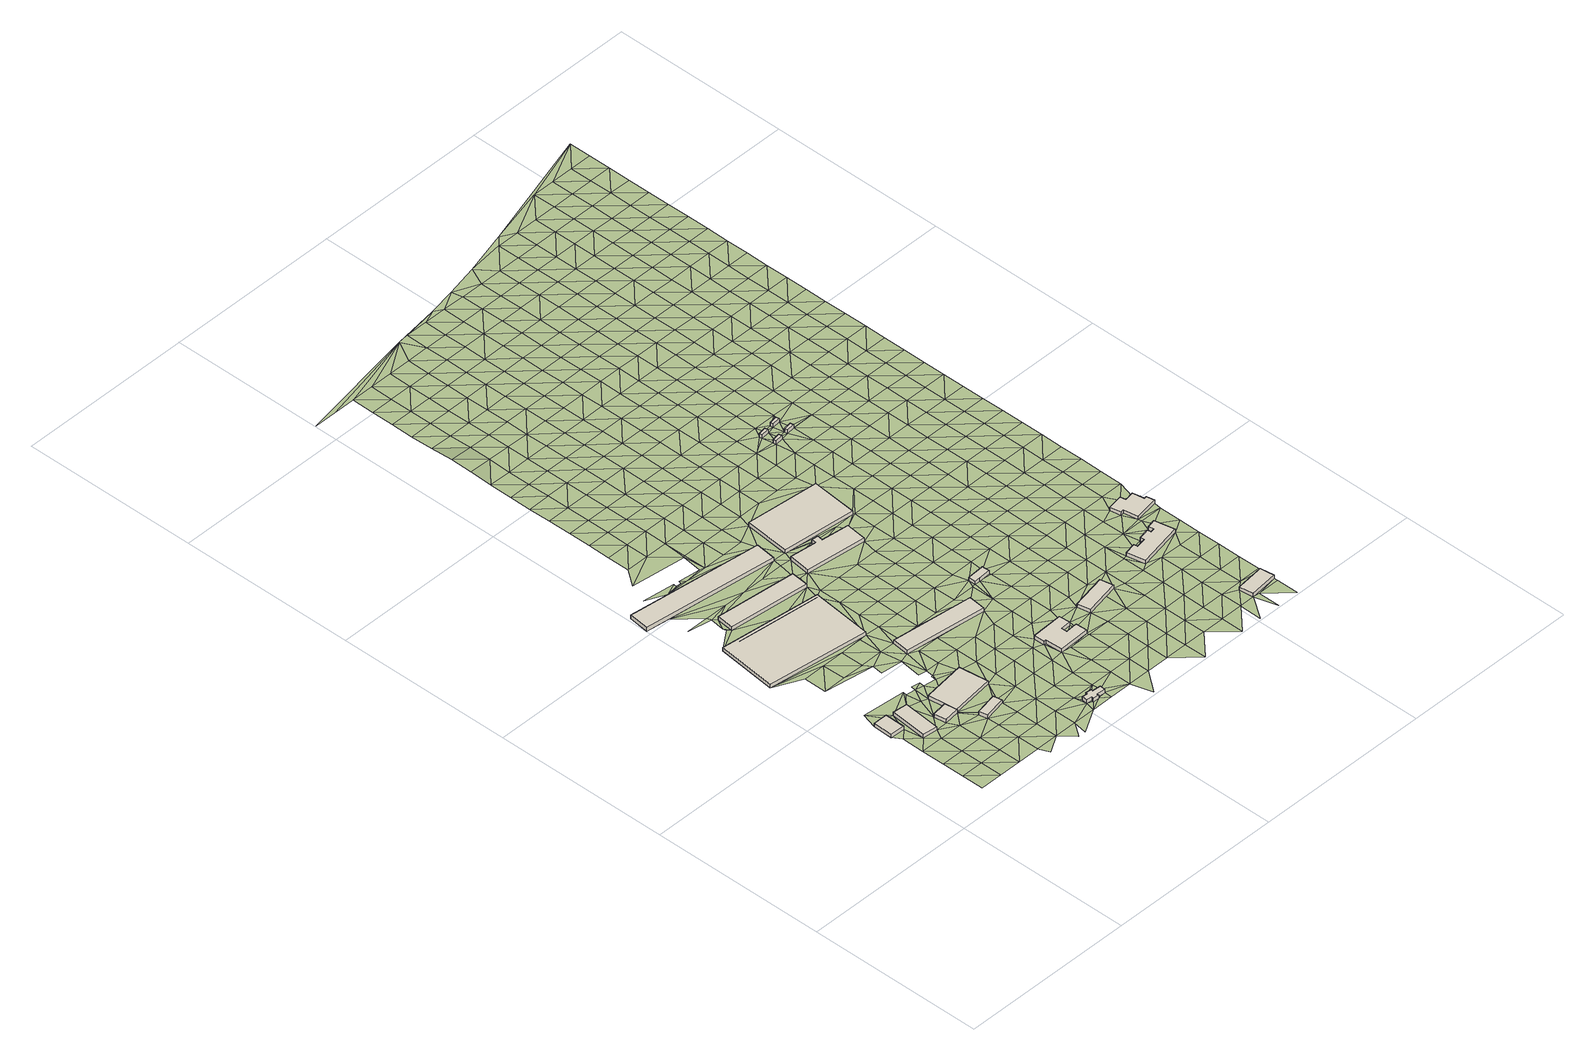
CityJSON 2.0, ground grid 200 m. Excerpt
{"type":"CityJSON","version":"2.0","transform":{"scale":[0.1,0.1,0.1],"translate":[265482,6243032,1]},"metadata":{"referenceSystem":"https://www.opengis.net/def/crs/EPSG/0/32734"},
"CityObjects":{
"building1":{"type":"Building","attributes":{"building":"industrial","building:levels":"1","footprint":{"type":"Polygon"},"plus_code":"C3XQXRXC+XPV","ground_height":3.74,"building_height":4.1,"roof_height":7.84},"geometry":[{"type":"Solid","lod":"1","boundaries":[[[[0,1,2,3]],[[1,4,5,2]],[[4,6,7,5]],[[6,0,3,7]],[[3,2,5,7]],[[6,4,1,0]]]]}]},
"building2":{"type":"Building","attributes":{"building":"industrial","building:levels":"1","footprint":{"type":"Polygon"},"plus_code":"C4XVXQX7+X7W","ground_height":3.88,"building_height":4.1,"roof_height":7.98},"geometry":[{"type":"Solid","lod":"1","boundaries":[[[[8,9,10,11]],[[9,12,13,10]],[[12,14,15,13]],[[14,8,11,15]],[[11,10,13,15]],[[14,12,9,8]]]]}]},
"building3":{"type":"Building","attributes":{"building":"industrial","building:levels":"1","footprint":{"type":"Polygon"},"plus_code":"C6X7X7XX+X3X","ground_height":3.8,"building_height":4.1,"roof_height":7.9},"geometry":[{"type":"Solid","lod":"1","boundaries":[[[[16,17,18,19]],[[17,20,21,18]],[[20,22,23,21]],[[22,24,25,23]],[[24,16,19,25]],[[19,18,21,23,25]],[[24,22,20,17,16]]]]}]},
"building4":{"type":"Building","attributes":{"building":"industrial","building:levels":"1","footprint":{"type":"Polygon"},"plus_code":"C8X2X2XF+X9X","ground_height":3.83,"building_height":4.1,"roof_height":7.93},"geometry":[{"type":"Solid","lod":"1","boundaries":[[[[26,27,28,29]],[[27,30,31,28]],[[30,32,33,31]],[[32,26,29,33]],[[29,28,31,33]],[[32,30,27,26]]]]}]},
"building5":{"type":"Building","attributes":{"building":"industrial","building:levels":"1","footprint":{"type":"Polygon"},"plus_code":"C5X5XRXG+XCR","ground_height":3.01,"building_height":4.1,"roof_height":7.11},"geometry":[{"type":"Solid","lod":"1","boundaries":[[[[34,35,36,37]],[[35,38,39,36]],[[38,40,41,39]],[[40,34,37,41]],[[37,36,39,41]],[[40,38,35,34]]]]}]},
"building6":{"type":"Building","attributes":{"building":"industrial","building:levels":"1","footprint":{"type":"Polygon"},"plus_code":"C7XRXQXX+X9W","ground_height":3.83,"building_height":4.1,"roof_height":7.93},"geometry":[{"type":"Solid","lod":"1","boundaries":[[[[17,16,19,18]],[[16,42,43,19]],[[42,44,45,43]],[[44,46,47,45]],[[46,17,18,47]],[[18,19,43,45,47]],[[46,44,42,16,17]]]]}]},
"building7":{"type":"Building","attributes":{"building":"industrial","building:levels":"1","footprint":{"type":"Polygon"},"plus_code":"C5X2X7X7+XQV","ground_height":2.82,"building_height":4.1,"roof_height":6.92},"geometry":[{"type":"Solid","lod":"1","boundaries":[[[[48,49,50,51]],[[49,52,53,50]],[[52,54,55,53]],[[54,48,51,55]],[[51,50,53,55]],[[54,52,49,48]]]]}]},
"building8":{"type":"Building","attributes":{"building":"industrial","building:levels":"1","footprint":{"type":"Polygon"},"plus_code":"C6X5XWX8+X6R","ground_height":3.04,"building_height":4.1,"roof_height":7.14},"geometry":[{"type":"Solid","lod":"1","boundaries":[[[[56,57,58,59]],[[57,60,61,58]],[[60,62,63,61]],[[62,56,59,63]],[[59,58,61,63]],[[62,60,57,56]]]]}]},
"building9":{"type":"Building","attributes":{"building":"train_station","building:levels":"1","footprint":{"type":"Polygon"},"plus_code":"CFXWX7XV+X5W","ground_height":4.15,"building_height":4.1,"roof_height":8.25},"geometry":[{"type":"Solid","lod":"1","boundaries":[[[[64,65,66,67]],[[65,68,69,66]],[[68,70,71,69]],[[70,72,73,71]],[[72,74,75,73]],[[74,76,77,75]],[[76,78,79,77]],[[78,80,81,79]],[[80,82,83,81]],[[82,84,85,83]],[[84,86,87,85]],[[86,64,67,87]],[[67,66,69,71,73,75,77,79,81,83,85,87]],[[86,84,82,80,78,76,74,72,70,68,65,64]]]]}]},
"building10":{"type":"Building","attributes":{"building":"industrial","building:levels":"1","footprint":{"type":"Polygon"},"plus_code":"CCXGXXX6+XHV","ground_height":3.84,"building_height":4.1,"roof_height":7.94},"geometry":[{"type":"Solid","lod":"1","boundaries":[[[[88,89,90,91]],[[89,92,93,90]],[[92,94,95,93]],[[94,88,91,95]],[[91,90,93,95]],[[94,92,89,88]]]]}]},
"building11":{"type":"Building","attributes":{"building":"industrial","building:levels":"1","footprint":{"type":"Polygon"},"plus_code":"CHXMXHXW+XMV","ground_height":3.98,"building_height":4.1,"roof_height":8.08},"geometry":[{"type":"Solid","lod":"1","boundaries":[[[[96,97,98,99]],[[97,100,101,98]],[[100,102,103,101]],[[102,104,105,103]],[[104,106,107,105]],[[106,108,109,107]],[[108,110,111,109]],[[110,112,113,111]],[[112,114,115,113]],[[114,96,99,115]],[[99,98,101,103,105,107,109,111,113,115]],[[114,112,110,108,106,104,102,100,97,96]]]]}]},
"building12":{"type":"Building","attributes":{"building":"industrial","building:levels":"1","footprint":{"type":"Polygon"},"plus_code":"CCXXX3XM+XWW","ground_height":3.67,"building_height":4.1,"roof_height":7.77},"geometry":[{"type":"Solid","lod":"1","boundaries":[[[[116,117,118,119]],[[117,120,121,118]],[[120,122,123,121]],[[122,124,125,123]],[[124,126,127,125]],[[126,128,129,127]],[[128,130,131,129]],[[130,116,119,131]],[[119,118,121,123,125,127,129,131]],[[130,128,126,124,122,120,117,116]]]]}]},
"building13":{"type":"Building","attributes":{"building":"industrial","building:levels":"1","footprint":{"type":"Polygon"},"plus_code":"CFXMXJXW+X6V","ground_height":3.61,"building_height":4.1,"roof_height":7.71},"geometry":[{"type":"Solid","lod":"1","boundaries":[[[[132,133,134,135]],[[133,136,137,134]],[[136,138,139,137]],[[138,132,135,139]],[[135,134,137,139]],[[138,136,133,132]]]]}]},
"building14":{"type":"Building","attributes":{"building":"industrial","building:levels":"1","footprint":{"type":"Polygon"},"plus_code":"CJXCX4XJ+X2X","ground_height":3.54,"building_height":4.1,"roof_height":7.64},"geometry":[{"type":"Solid","lod":"1","boundaries":[[[[140,141,142,143]],[[141,144,145,142]],[[144,146,147,145]],[[146,148,149,147]],[[148,140,143,149]],[[143,142,145,147,149]],[[148,146,144,141,140]]]]}]},
"building15":{"type":"Building","attributes":{"building":"industrial","building:levels":"1","footprint":{"type":"Polygon"},"plus_code":"CQX2XXXW+XCV","ground_height":3.59,"building_height":4.1,"roof_height":7.69},"geometry":[{"type":"Solid","lod":"1","boundaries":[[[[150,151,152,153]],[[151,154,155,152]],[[154,156,157,155]],[[156,150,153,157]],[[153,152,155,157]],[[156,154,151,150]]]]}]},
"building16":{"type":"Building","attributes":{"building":"transportation","building:levels":"1","footprint":{"type":"Polygon"},"plus_code":"CMX2X9XQ+XCV","ground_height":3.29,"building_height":4.1,"roof_height":7.39},"geometry":[{"type":"Solid","lod":"1","boundaries":[[[[158,159,160,161]],[[159,162,163,160]],[[162,164,165,163]],[[164,158,161,165]],[[161,160,163,165]],[[164,162,159,158]]]]}]},
"building17":{"type":"Building","attributes":{"building":"transportation","building:levels":"1","footprint":{"type":"Polygon"},"plus_code":"CJXVXQXP+X4W","ground_height":3.2,"building_height":4.1,"roof_height":7.3},"geometry":[{"type":"Solid","lod":"1","boundaries":[[[[166,167,168,169]],[[167,170,171,168]],[[170,172,173,171]],[[172,166,169,173]],[[169,168,171,173]],[[172,170,167,166]]]]}]},
"building18":{"type":"Building","attributes":{"building":"industrial","building:levels":"1","footprint":{"type":"Polygon"},"plus_code":"C4XVX5X9+XCW","ground_height":3.87,"building_height":4.1,"roof_height":7.97},"geometry":[{"type":"Solid","lod":"1","boundaries":[[[[174,175,176,177]],[[175,178,179,176]],[[178,180,181,179]],[[180,174,177,181]],[[177,176,179,181]],[[180,178,175,174]]]]}]},
"building19":{"type":"Building","attributes":{"building":"transportation","building:levels":"1","footprint":{"type":"Polygon"},"plus_code":"CMXXX3XF+XRX","ground_height":3.11,"building_height":4.1,"roof_height":7.21},"geometry":[{"type":"Solid","lod":"1","boundaries":[[[[182,183,184,185]],[[183,186,187,184]],[[186,188,189,187]],[[188,182,185,189]],[[185,184,187,189]],[[188,186,183,182]]]]}]},
"building20":{"type":"Building","attributes":{"building":"transportation","building:levels":"1","footprint":{"type":"Polygon"},"plus_code":"CMXRX9XM+XQV","ground_height":2.95,"building_height":4.1,"roof_height":7.05},"geometry":[{"type":"Solid","lod":"1","boundaries":[[[[190,191,192,193]],[[191,194,195,192]],[[194,196,197,195]],[[196,190,193,197]],[[193,192,195,197]],[[196,194,191,190]]]]}]},
"building21":{"type":"Building","attributes":{"building":"industrial","building:levels":"1","footprint":{"type":"Polygon"},"plus_code":"C3XHXJXX+XQW","ground_height":3.33,"building_height":4.1,"roof_height":7.43},"geometry":[{"type":"Solid","lod":"1","boundaries":[[[[198,199,200,201]],[[199,202,203,200]],[[202,204,205,203]],[[204,206,207,205]],[[206,208,209,207]],[[208,210,211,209]],[[210,212,213,211]],[[212,214,215,213]],[[214,216,217,215]],[[216,218,219,217]],[[218,220,221,219]],[[220,198,201,221]],[[201,200,203,205,207,209,211,213,215,217,219,221]],[[220,218,216,214,212,210,208,206,204,202,199,198]]]]}]},
"building22":{"type":"Building","attributes":{"building":"industrial","building:levels":"1","footprint":{"type":"Polygon"},"plus_code":"C4XWXRXM+XPW","ground_height":2.98,"building_height":4.1,"roof_height":7.08},"geometry":[{"type":"Solid","lod":"1","boundaries":[[[[222,223,224,225]],[[223,226,227,224]],[[226,228,229,227]],[[228,230,231,229]],[[230,232,233,231]],[[232,234,235,233]],[[234,236,237,235]],[[236,238,239,237]],[[238,240,241,239]],[[240,222,225,241]],[[225,224,227,229,231,233,235,237,239,241]],[[240,238,236,234,232,230,228,226,223,222]]]]}]},
"terrain1":{"type":"TINRelief","geometry":[{"type":"CompositeSurface","lod":"1","boundaries":[[[242,243,244]],[[245,244,246]],[[244,243,246]],[[247,245,248]],[[248,245,246]],[[249,247,250]],[[249,251,252]],[[253,246,243]],[[248,254,247]],[[250,247,254]],[[250,251,249]],[[1,0,255]],[[248,246,256]],[[253,256,246]],[[250,8,251]],[[254,257,250]],[[251,8,0]],[[0,8,255]],[[254,248,258]],[[256,258,248]],[[259,257,254]],[[258,259,254]],[[256,253,260]],[[255,8,261]],[[22,20,257]],[[22,257,259]],[[262,263,264]],[[257,20,14]],[[258,256,260]],[[253,265,260]],[[266,264,263]],[[261,8,14]],[[259,24,22]],[[30,259,258]],[[20,267,14]],[[268,258,260]],[[266,269,264]],[[258,268,30]],[[267,270,14]],[[271,262,264]],[[272,273,265]],[[267,20,46]],[[14,270,261]],[[24,259,27]],[[20,17,46]],[[260,265,273]],[[274,269,266]],[[30,27,259]],[[275,34,60]],[[276,16,24]],[[270,267,277]],[[278,268,260]],[[24,27,276]],[[277,267,46]],[[269,279,264]],[[273,278,260]],[[280,281,282]],[[283,275,60]],[[284,30,268]],[[46,285,277]],[[283,60,57]],[[16,276,286]],[[269,274,279]],[[60,34,287]],[[262,271,288]],[[57,281,283]],[[284,268,278]],[[277,289,290]],[[276,27,286]],[[291,285,46]],[[264,279,271]],[[277,285,289]],[[282,292,293]],[[294,30,284]],[[295,296,273]],[[273,297,278]],[[282,281,292]],[[57,292,281]],[[298,285,291]],[[299,16,286]],[[300,291,46]],[[274,301,302]],[[303,304,305]],[[273,296,297]],[[279,274,306]],[[307,308,293]],[[284,278,309]],[[279,306,271]],[[294,310,286]],[[293,292,311]],[[298,312,313]],[[284,309,294]],[[274,302,306]],[[278,297,309]],[[300,298,291]],[[286,310,299]],[[302,314,315]],[[316,317,49]],[[304,303,318]],[[34,319,287]],[[294,320,310]],[[292,57,311]],[[321,296,322]],[[303,323,318]],[[312,298,300]],[[271,306,324]],[[315,312,325]],[[326,323,303]],[[327,302,315]],[[294,309,320]],[[299,310,320]],[[306,302,327]],[[328,329,330]],[[271,324,288]],[[297,296,331]],[[325,312,300]],[[323,326,332]],[[327,315,333]],[[325,333,315]],[[60,287,334]],[[324,306,288]],[[297,335,309]],[[306,327,88]],[[331,296,321]],[[317,316,303]],[[306,88,288]],[[320,336,299]],[[337,328,338]],[[300,299,339]],[[297,331,335]],[[330,329,340]],[[326,341,332]],[[311,307,293]],[[299,336,339]],[[311,57,342]],[[300,343,325]],[[337,338,344]],[[309,345,320]],[[338,328,330]],[[335,346,309]],[[333,325,343]],[[347,331,321]],[[288,88,348]],[[335,331,68]],[[333,349,327]],[[339,343,300]],[[309,346,345]],[[350,347,321]],[[88,351,348]],[[352,331,347]],[[326,353,341]],[[68,64,335]],[[354,344,355]],[[320,356,336]],[[303,316,326]],[[357,287,319]],[[68,65,64]],[[355,344,338]],[[350,321,358]],[[357,334,287]],[[348,359,288]],[[88,360,351]],[[343,349,333]],[[320,345,356]],[[354,361,362]],[[335,363,346]],[[363,335,64]],[[339,336,364]],[[359,365,288]],[[353,340,341]],[[348,351,360]],[[365,319,288]],[[361,354,355]],[[366,350,367]],[[368,338,330]],[[363,64,369]],[[330,340,370]],[[367,350,358]],[[353,371,340]],[[336,356,364]],[[372,373,369]],[[362,374,375]],[[339,376,343]],[[342,377,311]],[[319,334,357]],[[326,316,353]],[[338,368,355]],[[369,373,363]],[[348,378,359]],[[379,345,346]],[[374,362,361]],[[368,330,370]],[[363,380,346]],[[340,371,370]],[[343,376,349]],[[307,311,377]],[[376,339,364]],[[378,348,360]],[[381,375,382]],[[353,383,371]],[[384,319,365]],[[346,380,379]],[[358,385,367]],[[386,327,349]],[[361,355,387]],[[365,359,388]],[[356,345,389]],[[384,334,319]],[[367,385,373]],[[382,375,374]],[[371,383,370]],[[355,368,387]],[[353,390,383]],[[359,378,388]],[[363,373,391]],[[392,393,381]],[[356,389,364]],[[379,389,345]],[[88,394,360]],[[374,361,395]],[[391,380,363]],[[365,396,384]],[[342,397,377]],[[381,382,392]],[[342,334,398]],[[390,353,316]],[[399,334,384]],[[385,391,373]],[[387,395,361]],[[396,365,388]],[[334,399,398]],[[307,377,397]],[[368,370,400]],[[401,378,360]],[[383,402,370]],[[403,379,380]],[[399,342,398]],[[404,393,405]],[[376,364,406]],[[393,392,407]],[[389,408,364]],[[376,386,349]],[[368,400,387]],[[382,374,409]],[[378,401,388]],[[374,395,410]],[[384,411,399]],[[400,370,402]],[[380,391,412]],[[360,413,401]],[[384,396,411]],[[404,405,414]],[[380,412,403]],[[390,415,383]],[[416,389,379]],[[397,342,130]],[[393,407,405]],[[406,364,408]],[[399,130,342]],[[417,418,385]],[[382,409,392]],[[379,403,416]],[[374,410,409]],[[307,397,130]],[[395,387,419]],[[388,420,396]],[[316,415,390]],[[408,389,421]],[[360,394,413]],[[416,421,389]],[[422,414,423]],[[424,402,383]],[[425,391,385]],[[419,387,400]],[[388,401,420]],[[403,426,416]],[[392,427,407]],[[386,376,406]],[[405,423,414]],[[415,424,383]],[[428,403,412]],[[307,130,429]],[[307,429,316]],[[410,395,430]],[[425,412,391]],[[396,431,411]],[[392,409,427]],[[385,418,425]],[[422,432,433]],[[411,434,399]],[[430,395,419]],[[431,396,420]],[[421,435,408]],[[436,400,402]],[[401,413,437]],[[438,429,130]],[[423,432,422]],[[424,439,402]],[[405,407,440]],[[410,441,409]],[[442,406,408]],[[412,443,428]],[[427,444,407]],[[415,316,136]],[[428,445,403]],[[446,433,447]],[[400,436,419]],[[401,437,420]],[[413,394,448]],[[316,429,136]],[[441,410,430]],[[402,439,436]],[[443,412,425]],[[413,448,437]],[[431,434,411]],[[424,415,136]],[[405,440,423]],[[130,449,438]],[[407,444,440]],[[432,447,433]],[[442,408,435]],[[406,442,386]],[[409,450,427]],[[438,451,429]],[[430,419,452]],[[446,453,454]],[[455,431,420]],[[441,450,409]],[[421,108,435]],[[428,443,456]],[[432,423,457]],[[424,458,439]],[[425,418,459]],[[447,453,446]],[[419,436,452]],[[455,420,437]],[[428,456,445]],[[399,434,460]],[[444,427,461]],[[458,424,136]],[[423,440,457]],[[438,449,451]],[[394,386,462]],[[463,429,451]],[[464,465,106]],[[466,454,467]],[[434,431,468]],[[386,442,462]],[[450,461,427]],[[418,469,459]],[[448,394,470]],[[447,432,471]],[[472,441,430]],[[443,425,473]],[[474,475,476]],[[452,477,430]],[[453,467,454]],[[431,455,468]],[[465,100,106]],[[478,437,448]],[[436,439,479]],[[457,471,432]],[[458,480,439]],[[481,440,444]],[[441,472,450]],[[442,435,482]],[[456,443,473]],[[462,470,394]],[[461,483,444]],[[472,430,477]],[[435,108,484]],[[473,425,459]],[[106,100,485]],[[429,463,486]],[[487,453,447]],[[436,479,452]],[[437,488,455]],[[485,108,106]],[[448,470,478]],[[467,489,466]],[[479,439,480]],[[468,490,434]],[[440,481,457]],[[442,482,462]],[[445,456,491]],[[444,483,481]],[[487,447,471]],[[484,482,435]],[[136,492,458]],[[461,450,493]],[[478,488,437]],[[494,100,445]],[[470,462,495]],[[434,490,460]],[[477,452,496]],[[468,455,497]],[[100,494,485]],[[450,472,493]],[[491,456,473]],[[462,498,495]],[[499,108,485]],[[463,500,486]],[[475,466,476]],[[471,457,501]],[[467,453,502]],[[459,469,503]],[[478,470,495]],[[453,487,504]],[[496,452,479]],[[497,455,488]],[[469,505,506]],[[484,108,499]],[[483,461,507]],[[480,458,508]],[[494,445,491]],[[481,501,457]],[[509,462,482]],[[509,498,462]],[[477,510,472]],[[489,467,502]],[[511,490,468]],[[453,504,502]],[[493,507,461]],[[429,486,512]],[[469,506,503]],[[499,485,494]],[[513,473,459]],[[510,477,496]],[[458,492,508]],[[497,511,468]],[[486,500,514]],[[481,483,515]],[[487,471,516]],[[517,479,480]],[[501,518,471]],[[519,488,478]],[[472,520,493]],[[482,484,521]],[[473,513,491]],[[490,522,460]],[[523,484,499]],[[483,507,515]],[[513,459,503]],[[498,509,524]],[[504,487,516]],[[479,517,496]],[[497,488,519]],[[502,525,489]],[[516,471,518]],[[520,472,510]],[[517,480,508]],[[511,522,490]],[[489,476,466]],[[141,498,524]],[[509,482,521]],[[526,506,505]],[[521,484,523]],[[527,492,136]],[[478,144,519]],[[491,528,494]],[[501,481,529]],[[507,493,530]],[[481,515,531]],[[460,532,514]],[[144,141,524]],[[504,533,502]],[[534,510,496]],[[530,493,520]],[[491,513,528]],[[460,522,532]],[[518,501,529]],[[492,535,508]],[[536,524,509]],[[503,506,537]],[[511,497,538]],[[481,531,529]],[[516,533,504]],[[514,512,486]],[[496,517,534]],[[497,519,539]],[[507,540,515]],[[536,509,521]],[[523,499,541]],[[525,502,542]],[[520,510,543]],[[528,544,494]],[[522,511,538]],[[524,545,144]],[[540,507,530]],[[506,526,537]],[[497,539,538]],[[514,532,546]],[[513,503,547]],[[489,525,476]],[[543,510,534]],[[533,542,502]],[[512,514,546]],[[531,515,548]],[[549,516,518]],[[517,508,550]],[[529,551,518]],[[519,144,552]],[[535,553,508]],[[524,536,545]],[[544,554,494]],[[555,530,520]],[[556,521,523]],[[513,547,528]],[[492,527,535]],[[548,515,540]],[[547,503,537]],[[516,549,533]],[[517,550,534]],[[522,557,532]],[[539,519,552]],[[542,558,525]],[[154,541,499]],[[549,518,551]],[[520,543,555]],[[550,508,553]],[[538,559,522]],[[144,545,552]],[[531,560,529]],[[521,556,536]],[[556,523,541]],[[554,544,528]],[[557,546,532]],[[560,531,548]],[[522,559,557]],[[542,533,561]],[[562,543,534]],[[540,530,563]],[[537,526,564]],[[539,565,538]],[[530,555,566]],[[547,567,528]],[[558,476,525]],[[551,529,568]],[[554,528,567]],[[569,553,535]],[[536,570,545]],[[533,549,561]],[[562,534,550]],[[552,565,539]],[[571,564,526]],[[512,546,572]],[[548,540,563]],[[529,560,568]],[[530,566,563]],[[536,556,570]],[[569,535,527]],[[573,558,542]],[[559,538,574]],[[575,546,557]],[[551,576,549]],[[555,543,577]],[[578,547,537]],[[543,562,579]],[[561,573,542]],[[537,564,580]],[[565,574,538]],[[572,527,512]],[[581,550,553]],[[582,552,545]],[[583,541,154]],[[576,551,568]],[[554,567,584]],[[569,585,553]],[[570,586,545]],[[575,572,546]],[[587,560,548]],[[154,554,583]],[[566,555,577]],[[588,556,541]],[[563,589,548]],[[577,543,579]],[[578,537,580]],[[549,590,561]],[[550,581,562]],[[557,559,591]],[[552,582,565]],[[567,547,592]],[[573,593,558]],[[584,583,554]],[[553,585,581]],[[582,545,586]],[[574,594,559]],[[558,593,476]],[[560,587,568]],[[556,588,570]],[[595,564,571]],[[548,589,587]],[[590,549,576]],[[588,541,583]],[[566,596,563]],[[584,567,592]],[[559,594,591]],[[547,578,592]],[[569,527,597]],[[527,572,598]],[[599,573,561]],[[562,600,579]],[[575,557,601]],[[574,565,602]],[[577,596,566]],[[576,568,603]],[[586,570,604]],[[605,580,564]],[[599,561,590]],[[562,581,600]],[[565,582,602]],[[593,606,476]],[[527,598,597]],[[589,563,607]],[[585,569,608]],[[572,575,601]],[[584,609,583]],[[568,587,603]],[[604,570,588]],[[601,557,591]],[[573,610,593]],[[594,574,611]],[[596,607,563]],[[605,564,595]],[[584,592,609]],[[612,590,576]],[[613,577,579]],[[614,578,580]],[[586,615,582]],[[600,616,579]],[[573,599,610]],[[569,597,608]],[[158,581,585]],[[602,611,574]],[[572,617,598]],[[603,612,576]],[[615,586,604]],[[587,589,618]],[[619,606,593]],[[577,613,596]],[[583,620,588]],[[591,594,621]],[[607,622,589]],[[613,579,616]],[[614,580,605]],[[617,572,601]],[[609,623,583]],[[581,172,600]],[[608,158,585]],[[590,624,599]],[[582,625,602]],[[626,592,578]],[[595,627,175]],[[593,610,619]],[[594,611,621]],[[587,618,603]],[[158,164,581]],[[589,622,618]],[[612,624,590]],[[583,623,620]],[[625,582,615]],[[628,581,164]],[[629,476,606]],[[628,172,581]],[[607,596,630]],[[597,598,631]],[[588,632,604]],[[591,633,601]],[[617,634,598]],[[578,614,626]],[[605,595,174]],[[616,600,635]],[[611,602,636]],[[637,609,592]],[[609,638,623]],[[606,619,639]],[[596,613,630]],[[633,591,621]],[[175,174,595]],[[603,640,612]],[[641,610,599]],[[597,631,608]],[[600,172,635]],[[624,642,599]],[[598,634,631]],[[588,620,632]],[[636,602,625]],[[158,608,159]],[[623,638,643]],[[164,644,628]],[[622,607,645]],[[646,615,604]],[[647,617,601]],[[640,603,618]],[[643,620,623]],[[637,592,626]],[[609,637,638]],[[164,162,644]],[[616,648,613]],[[619,610,641]],[[614,605,649]],[[611,650,621]],[[599,642,641]],[[630,645,607]],[[651,628,644]],[[647,601,633]],[[639,629,606]],[[652,653,175]],[[174,649,605]],[[624,612,654]],[[615,646,625]],[[616,635,648]],[[646,604,632]],[[650,611,636]],[[651,644,162]],[[635,172,170]],[[655,159,608]],[[620,643,656]],[[634,617,657]],[[612,640,654]],[[655,608,631]],[[618,622,658]],[[659,639,619]],[[613,660,630]],[[633,621,661]],[[662,626,614]],[[162,159,182]],[[622,645,663]],[[617,647,657]],[[651,162,188]],[[651,190,170]],[[642,624,664]],[[635,170,665]],[[636,625,666]],[[641,659,619]],[[613,648,660]],[[662,614,649]],[[661,621,650]],[[188,162,182]],[[159,655,182]],[[640,618,658]],[[188,190,651]],[[632,620,667]],[[178,175,653]],[[622,663,658]],[[654,664,624]],[[170,190,665]],[[625,646,666]],[[620,656,667]],[[645,630,668]],[[634,669,631]],[[647,633,670]],[[637,626,671]],[[657,672,634]],[[673,656,674]],[[675,641,642]],[[648,635,676]],[[649,174,180]],[[677,650,636]],[[659,678,639]],[[183,182,655]],[[678,629,639]],[[635,665,676]],[[668,630,660]],[[670,633,661]],[[662,671,626]],[[191,190,188]],[[640,679,654]],[[631,669,655]],[[638,637,680]],[[673,674,681]],[[642,664,675]],[[634,672,669]],[[666,677,636]],[[653,682,683]],[[656,673,667]],[[188,186,191]],[[645,684,663]],[[647,685,657]],[[646,632,686]],[[679,640,658]],[[632,667,687]],[[178,653,683]],[[186,183,688]],[[660,648,689]],[[665,194,676]],[[650,690,661]],[[645,668,684]],[[647,670,685]],[[691,637,671]],[[659,641,692]],[[664,654,693]],[[694,183,655]],[[662,649,695]],[[646,686,666]],[[194,191,676]],[[676,689,648]],[[641,675,696]],[[632,687,686]],[[677,690,650]],[[649,180,697]],[[667,673,698]],[[672,657,699]],[[693,654,679]],[[655,669,694]],[[700,658,663]],[[678,659,692]],[[701,688,183]],[[660,702,668]],[[186,688,701]],[[684,703,663]],[[641,696,692]],[[186,701,191]],[[680,637,691]],[[649,697,695]],[[699,657,685]],[[664,704,675]],[[670,661,705]],[[666,706,677]],[[671,662,707]],[[678,708,629]],[[689,702,660]],[[709,667,698]],[[690,710,661]],[[687,667,223]],[[658,700,679]],[[672,711,669]],[[712,676,191]],[[663,703,700]],[[704,664,693]],[[183,694,701]],[[706,666,686]],[[698,713,714]],[[668,715,684]],[[670,705,685]],[[716,667,709]],[[711,672,699]],[[662,695,707]],[[661,710,705]],[[709,698,714]],[[696,675,717]],[[676,712,689]],[[222,686,687]],[[690,677,718]],[[691,671,719]],[[667,228,223]],[[720,678,692]],[[702,715,668]],[[716,228,667]],[[191,701,712]],[[693,679,721]],[[669,722,694]],[[222,687,223]],[[717,675,704]],[[678,720,708]],[[677,706,718]],[[703,684,723]],[[724,699,685]],[[679,700,721]],[[722,669,711]],[[671,707,719]],[[202,716,709]],[[696,725,692]],[[702,689,726]],[[691,719,680]],[[710,690,727]],[[715,723,684]],[[685,705,724]],[[226,223,228]],[[728,704,693]],[[694,729,701]],[[730,706,686]],[[712,726,689]],[[725,696,717]],[[686,222,730]],[[718,727,690]],[[711,699,731]],[[721,728,693]],[[694,722,729]],[[732,720,692]],[[700,703,733]],[[734,715,702]],[[710,735,705]],[[202,680,736]],[[723,737,703]],[[731,699,724]],[[704,738,717]],[[701,739,712]],[[718,706,740]],[[741,228,716]],[[716,202,741]],[[692,725,732]],[[726,734,702]],[[680,719,736]],[[735,710,727]],[[700,733,721]],[[742,708,720]],[[730,222,240]],[[703,737,733]],[[728,738,704]],[[739,701,729]],[[740,706,730]],[[723,715,743]],[[744,722,711]],[[705,745,724]],[[731,746,711]],[[741,202,736]],[[712,747,726]],[[748,727,718]],[[720,732,742]],[[734,743,715]],[[745,705,735]],[[721,749,728]],[[725,717,750]],[[228,741,230]],[[722,744,729]],[[738,751,717]],[[712,739,747]],[[711,746,744]],[[748,718,740]],[[752,737,723]],[[753,731,724]],[[236,240,238]],[[749,721,733]],[[725,750,732]],[[717,751,750]],[[743,752,723]],[[742,754,708]],[[753,724,745]],[[755,730,240]],[[738,728,756]],[[734,726,757]],[[739,729,758]],[[740,730,755]],[[735,727,759]],[[747,760,726]],[[761,727,748]],[[737,762,733]],[[746,731,763]],[[755,240,236]],[[728,749,756]],[[744,758,729]],[[236,234,764]],[[732,765,742]],[[734,757,743]],[[745,735,759]],[[752,762,737]],[[726,760,757]],[[731,753,763]],[[759,727,761]],[[751,738,766]],[[747,739,767]],[[768,748,740]],[[732,750,765]],[[749,733,769]],[[756,766,738]],[[758,767,739]],[[755,768,740]],[[770,752,743]],[[744,746,771]],[[753,745,772]],[[762,769,733]],[[763,773,746]],[[742,774,754]],[[775,760,747]],[[751,776,750]],[[748,777,761]],[[774,742,765]],[[743,757,770]],[[772,745,759]],[[749,778,756]],[[771,758,744]],[[751,766,776]],[[767,775,747]],[[746,773,771]],[[768,777,748]],[[753,779,763]],[[769,778,749]],[[780,762,752]],[[750,781,765]],[[752,770,782]],[[779,753,772]],[[766,756,783]],[[784,757,760]],[[785,759,761]],[[775,786,760]],[[781,750,776]],[[777,787,761]],[[762,780,769]],[[767,758,788]],[[773,763,789]],[[752,782,780]],[[778,783,756]],[[758,771,790]],[[791,774,765]],[[757,784,770]],[[759,785,772]],[[760,786,784]],[[789,763,779]],[[785,761,787]],[[792,776,766]],[[775,767,788]],[[791,765,781]],[[758,790,788]],[[774,793,754]],[[778,769,794]],[[773,795,771]],[[783,792,766]],[[782,770,796]],[[779,772,797]],[[769,780,794]],[[795,773,789]],[[798,781,776]],[[775,799,786]],[[800,774,791]],[[784,796,770]],[[772,785,797]],[[783,778,801]],[[790,771,802]],[[792,798,776]],[[799,775,788]],[[803,789,779]],[[794,801,778]],[[774,800,793]],[[802,771,795]],[[780,782,804]],[[805,791,781]],[[806,784,786]],[[796,807,782]],[[797,803,779]],[[793,808,754]],[[790,809,788]],[[786,799,806]],[[798,805,781]],[[780,804,794]],[[792,783,810]],[[789,811,795]],[[782,807,804]],[[783,801,812]],[[790,802,809]],[[813,800,791]],[[803,811,789]],[[792,810,798]],[[799,788,814]],[[796,784,815]],[[805,813,791]],[[783,812,810]],[[784,806,816]],[[801,794,817]],[[814,788,809]],[[818,793,800]],[[807,796,815]],[[802,795,819]],[[817,794,804]],[[811,820,795]],[[784,816,815]],[[821,805,798]],[[813,818,800]],[[806,799,822]],[[812,801,823]],[[802,819,809]],[[798,810,821]],[[799,814,824]],[[795,820,819]],[[823,801,817]],[[825,808,793]],[[826,804,807]],[[816,806,822]],[[818,825,793]],[[822,799,824]],[[815,827,807]],[[813,805,828]],[[812,829,810]],[[814,809,830]],[[805,821,831]],[[804,826,817]],[[807,827,826]],[[829,812,823]],[[809,819,830]],[[816,832,815]],[[805,831,828]],[[818,813,833]],[[810,834,821]],[[814,835,824]],[[822,832,816]],[[823,817,836]],[[829,834,810]],[[835,814,830]],[[825,818,833]],[[827,815,837]],[[813,828,833]],[[817,826,836]],[[831,821,838]],[[832,837,815]],[[839,822,824]],[[834,838,821]],[[835,840,824]],[[827,841,826]],[[842,829,823]],[[836,843,823]],[[822,839,832]],[[833,844,825]],[[839,824,840]],[[837,841,827]],[[825,845,808]],[[828,831,846]],[[829,842,834]],[[843,842,823]],[[838,847,831]],[[826,848,836]],[[828,846,833]],[[837,832,849]],[[841,848,826]],[[831,847,846]],[[838,834,850]],[[832,839,849]],[[843,836,851]],[[834,842,850]],[[825,844,845]],[[852,844,833]],[[841,837,853]],[[848,851,836]],[[847,838,854]],[[833,846,852]],[[849,853,837]],[[850,854,838]],[[842,843,855]],[[851,856,843]],[[841,857,848]],[[858,846,847]],[[852,859,844]],[[841,853,860]],[[842,855,850]],[[855,843,856]],[[847,854,858]],[[859,845,844]],[[841,860,857]],[[851,848,861]],[[846,862,852]],[[854,850,863]],[[862,846,858]],[[856,851,861]],[[848,857,861]],[[863,850,855]],[[859,852,864]],[[854,865,858]],[[852,862,864]],[[865,854,863]],[[845,859,866]],[[867,855,856]],[[845,868,808]],[[861,869,856]],[[862,858,870]],[[864,866,859]],[[855,867,863]],[[867,856,869]],[[870,858,865]],[[862,871,864]],[[845,866,872]],[[865,863,873]],[[871,862,870]],[[863,867,873]],[[866,864,874]],[[875,870,865]],[[874,864,871]],[[873,875,865]],[[872,866,876]],[[870,877,871]],[[866,874,876]],[[875,877,870]],[[872,868,845]],[[878,874,871]],[[872,876,879]],[[871,877,878]],[[876,874,880]],[[874,878,881]],[[872,879,868]],[[880,879,876]],[[874,881,880]],[[879,880,882]],[[882,868,879]]]}]}
},
"vertices":[
[621,1577,27],[460,1580,27],[460,1580,68],[621,1577,68],[456,1355,27],[456,1355,68],[617,1352,27],[617,1352,68],
[694,1556,28],[655,1135,28],[655,1135,70],[694,1556,70],[822,1119,28],[822,1119,70],[861,1541,28],[861,1541,70],
[1129,1152,28],[1111,1288,28],[1111,1288,69],[1129,1152,69],[937,1265,28],[937,1265,69],[955,1125,28],[955,1125,69],[1129,1148,28],[1129,1148,69],
[1495,1035,28],[1245,986,28],[1245,986,69],[1495,1035,69],[1265,888,28],[1265,888,69],[1515,937,28],[1515,937,69],
[286,3340,17],[206,2660,17],[206,2660,61],[286,3340,61],[1353,2524,17],[1353,2524,61],[1428,3212,17],[1428,3212,61],
[1619,1216,28],[1619,1216,69],[1576,1544,28],[1576,1544,69],[1086,1480,28],[1086,1480,69],
[1559,4095,14],[34,4277,14],[34,4277,59],[1559,4095,59],[6,4045,14],[6,4045,59],[1531,3864,14],[1531,3864,59],
[1487,3578,18],[572,3670,18],[572,3670,61],[1487,3578,61],[552,3475,18],[552,3475,61],[1467,3383,18],[1467,3383,61],
[2116,439,30],[2114,419,30],[2114,419,72],[2116,439,72],[2054,424,30],[2054,424,72],[2048,361,30],[2048,361,72],[2107,356,30],[2107,356,72],[2105,334,30],[2105,334,72],[2175,328,30],[2175,328,72],[2176,348,30],[2176,348,72],[2272,340,30],[2272,340,72],[2278,404,30],[2278,404,72],[2182,412,30],[2182,412,72],[2184,433,30],[2184,433,72],
[1437,2249,26],[1417,2053,26],[1417,2053,69],[1437,2249,69],[2342,1948,26],[2342,1948,69],[2362,2143,26],[2362,2143,69],
[2414,1021,28],[2768,1036,28],[2768,1036,71],[2414,1021,71],[2762,1168,28],[2762,1168,71],[2627,1159,28],[2627,1159,71],[2625,1221,28],[2625,1221,71],[2741,1227,28],[2741,1227,71],[2735,1354,28],[2735,1354,71],[2374,1338,28],[2374,1338,71],[2379,1215,28],[2379,1215,71],[2405,1217,28],[2405,1217,71],
[1614,3510,24],[2301,3431,24],[2301,3431,68],[1614,3510,68],[2328,3665,24],[2328,3665,68],[2018,3701,24],[2018,3701,68],[2026,3765,24],[2026,3765,68],[1951,3774,24],[1951,3774,68],[1944,3718,24],[1944,3718,68],[1642,3752,24],[1642,3752,68],
[2506,3773,24],[2556,4288,24],[2556,4288,67],[2506,3773,67],[1727,4367,24],[1727,4367,67],[1677,3853,24],[1677,3853,67],
[2624,2267,25],[2762,2273,25],[2762,2273,66],[2624,2267,66],[2758,2357,25],[2758,2357,66],[2561,2348,25],[2561,2348,66],[2564,2264,25],[2564,2264,66],
[3006,1210,25],[3403,1289,25],[3403,1289,67],[3006,1210,67],[3374,1438,25],[3374,1438,67],[2977,1359,25],[2977,1359,67],
[2740,4963,23],[2833,4977,23],[2833,4977,64],[2740,4963,64],[2828,5014,23],[2828,5014,64],[2734,5000,23],[2734,5000,64],
[2714,5118,22],[2807,5132,22],[2807,5132,63],[2714,5118,63],[2802,5169,22],[2802,5169,63],[2708,5154,22],[2708,5154,63],
[4182,421,29],[4200,262,29],[4200,262,70],[4182,421,70],[4522,299,29],[4522,299,70],[4503,458,29],[4503,458,70],
[2927,4994,21],[3020,5008,21],[3020,5008,62],[2927,4994,62],[3015,5045,21],[3015,5045,62],[2921,5031,21],[2921,5031,62],
[2900,5151,20],[2993,5165,20],[2993,5165,60],[2900,5151,60],[2988,5202,20],[2988,5202,60],[2894,5188,20],[2894,5188,60],
[3861,1314,20],[4371,1417,20],[4371,1417,64],[3861,1314,64],[4325,1643,20],[4325,1643,64],[4227,1623,20],[4227,1623,64],[4239,1564,20],[4239,1564,64],[4193,1555,20],[4193,1555,64],[4185,1595,20],[4185,1595,64],[4061,1570,20],[4061,1570,64],[4069,1527,20],[4069,1527,64],[3959,1505,20],[3959,1505,64],[3950,1548,20],[3950,1548,64],[3819,1521,20],[3819,1521,64],
[4182,2072,20],[4203,1947,20],[4203,1947,61],[4182,2072,61],[4242,1954,20],[4242,1954,61],[4270,1790,20],[4270,1790,61],[4541,1837,20],[4541,1837,61],[4525,1930,20],[4525,1930,61],[4495,1924,20],[4495,1924,61],[4472,2055,20],[4472,2055,61],[4365,2037,20],[4365,2037,61],[4353,2102,20],[4353,2102,61],
[515,255,31],[765,255,32],[515,500,30],[515,750,29],[765,500,31],[515,1010,28],[765,750,30],[515,1260,28],[655,1135,29],[617,1352,28],[456,1355,28],[1016,255,32],[765,1010,29],[515,1755,26],[1016,500,30],[822,1119,29],[1016,750,29],[1016,1010,28],[1267,500,30],[996,1712,27],[206,2660,18],[515,2510,20],[765,2510,22],[1267,255,31],[515,2255,23],[1016,1505,28],[1267,750,29],[765,2255,25],[990,1667,27],[1016,2510,22],[1320,135,31],[1517,255,31],[1073,2167,24],[515,3510,18],[1267,1010,28],[1099,1653,27],[1517,500,30],[1016,2255,24],[264,3760,16],[533,3716,18],[515,3760,18],[511,3552,18],[1517,750,30],[1194,1635,27],[1495,1035,30],[1016,3260,20],[1353,2524,23],[1198,1692,27],[1105,1704,27],[1267,1505,28],[765,3760,19],[264,4010,16],[1515,937,30],[1656,99,32],[1768,255,30],[1768,500,30],[1337,1617,28],[1619,1216,30],[1576,1544,30],[1061,2049,26],[1304,2020,26],[515,4260,17],[652,4312,18],[294,4357,15],[1267,2255,25],[1531,3864,24],[6,4045,15],[1768,750,30],[1517,1010,30],[1016,3760,20],[1357,1675,27],[1343,1675,27],[1273,1774,27],[1367,1759,27],[1559,4095,24],[264,4260,15],[648,4278,18],[1428,3212,25],[1768,1010,31],[2019,255,31],[1743,92,32],[713,4270,18],[1267,2510,23],[1517,1755,29],[765,4260,18],[1417,2053,28],[515,4760,17],[382,4580,15],[765,4760,18],[2048,361,31],[717,4304,18],[1517,2005,28],[1467,3383,25],[2019,500,30],[1768,1260,31],[515,5010,18],[765,5010,19],[1768,1505,31],[996,4502,19],[967,4272,20],[1487,3578,25],[1768,1755,30],[515,5260,19],[2019,1010,31],[2019,750,31],[2105,334,31],[1517,2510,25],[1768,2005,28],[2175,328,33],[1517,2255,26],[2107,356,31],[1016,4260,20],[515,5505,20],[765,5260,20],[2019,1260,32],[1267,3260,22],[2269,255,33],[1517,2760,24],[1768,2255,27],[765,5505,21],[515,5765,17],[2269,500,32],[2019,1505,33],[1517,3010,24],[2176,348,33],[2272,340,33],[1016,5010,21],[2184,433,32],[1016,4760,21],[1016,4510,19],[2182,412,32],[2278,404,32],[765,5765,20],[515,6015,14],[2019,1755,31],[1267,3760,22],[1768,2510,26],[2269,1010,32],[2269,750,32],[515,6260,14],[765,6015,17],[1267,4510,21],[1517,3260,25],[2520,255,33],[2342,1948,29],[1016,5260,22],[1768,2760,26],[2269,1260,32],[1267,4260,22],[2520,500,32],[765,6260,15],[515,6510,15],[2362,2143,27],[1016,5505,23],[1768,3010,25],[1517,3760,24],[1517,3510,25],[1614,3510,25],[1267,5010,22],[2019,2510,26],[1267,4760,22],[2414,1021,31],[515,6760,27],[765,6760,22],[2269,1755,31],[765,6510,14],[2269,1505,32],[1016,6015,20],[1016,5765,22],[1768,3260,26],[2520,750,32],[2019,2255,27],[515,7010,35],[1517,4260,23],[2379,1215,32],[2584,12,36],[2771,255,34],[1267,5260,23],[2019,2760,26],[2374,1338,32],[515,7265,13],[765,7010,20],[1517,4510,22],[2771,500,32],[2405,1217,30],[1016,6260,18],[2520,1010,31],[1677,3853,26],[1267,5505,24],[2019,3010,26],[765,7265,12],[515,7515,9],[2019,3260,27],[2520,1505,30],[1517,5010,23],[2269,2510,27],[1768,3760,26],[1517,4760,23],[1016,6760,15],[1267,5765,25],[2520,1755,29],[2771,750,31],[1016,6510,16],[2768,1036,29],[515,7765,9],[765,7515,11],[2269,2255,27],[1944,3718,26],[1267,6015,23],[1951,3774,26],[1517,5260,24],[765,7765,10],[515,8015,10],[2269,2760,27],[2771,1010,29],[1016,7010,15],[1768,4510,23],[3022,500,31],[2301,3431,27],[1267,6260,21],[2520,2005,28],[2026,3765,26],[2625,1221,30],[2627,1159,30],[515,8265,14],[765,8015,10],[2269,3010,27],[3022,255,33],[2520,2255,27],[1016,7265,12],[1517,5765,26],[3022,750,29],[13,8265,14],[264,8265,13],[1396,8501,17],[1517,5505,25],[2561,2348,27],[1768,5010,24],[1768,4760,23],[1267,6760,12],[2771,1755,26],[1267,6510,18],[2771,1505,27],[2771,1260,28],[2269,3760,27],[1016,7515,10],[2520,2510,27],[765,8265,13],[2269,3260,27],[3022,1010,28],[2019,4510,25],[1517,6015,25],[3006,1210,26],[2564,2264,27],[1768,5260,24],[2520,2760,27],[2624,2267,27],[2977,1359,26],[2018,3701,26],[1267,7010,12],[1016,8015,11],[3272,500,28],[1016,7765,10],[3272,5,32],[3272,255,30],[1517,6260,23],[2019,4760,25],[2771,2005,26],[1768,5505,25],[2520,3010,27],[2506,3773,26],[3272,750,27],[2328,3665,27],[1517,6510,19],[1267,7515,10],[2019,5010,25],[1267,7265,11],[2771,2510,25],[1768,5765,26],[3022,1755,25],[2520,3260,26],[3022,1505,26],[2771,2255,25],[1016,8265,14],[3523,255,30],[2556,4288,25],[3272,1010,27],[1517,7010,14],[1768,6015,26],[1517,6760,14],[2520,3510,26],[1267,7765,10],[2019,5260,25],[2269,4510,25],[3022,2005,24],[3523,500,28],[2771,3010,25],[2771,2760,25],[1768,6260,24],[3272,1505,25],[1267,8015,12],[2019,5505,25],[3272,1260,26],[3022,2255,24],[2520,3760,26],[3523,750,28],[1768,6510,20],[1517,7515,13],[2269,5010,24],[1517,7265,14],[3022,2510,24],[2269,4760,25],[3403,1289,26],[2019,5765,25],[3272,1755,25],[2771,3510,24],[1267,8265,13],[2771,3260,25],[1768,6760,16],[1517,7765,14],[2269,5260,24],[2019,6260,24],[3774,255,30],[3022,2760,23],[2019,6015,25],[3523,1010,27],[1768,7010,17],[2520,4510,25],[3272,2005,24],[3774,5,31],[2771,4010,25],[1517,8015,14],[3022,3010,23],[2771,3760,25],[1768,7265,17],[2269,5765,24],[3774,750,29],[2269,5505,24],[3774,500,30],[2520,5010,24],[3272,2510,22],[3523,1505,25],[3523,1260,26],[2520,4760,24],[3272,2255,22],[2019,6760,20],[3523,1755,24],[2019,6510,22],[1768,7515,16],[3022,3510,23],[3774,1010,29],[1517,8265,15],[3022,3260,23],[4024,255,30],[2269,6015,24],[2771,4510,24],[2771,4260,24],[1768,7765,15],[2520,5260,23],[3022,3760,24],[3272,2760,21],[2019,7010,19],[3523,2005,22],[4024,500,30],[1517,8515,17],[2269,6260,24],[2771,4760,23],[3774,1260,27],[1768,8015,15],[3272,3010,21],[2019,7265,18],[2520,5765,23],[4024,750,29],[3523,2255,21],[2520,5505,23],[3022,4010,24],[2269,6760,21],[1768,8265,15],[3774,1755,22],[3272,3260,21],[2269,6510,22],[3774,1505,24],[2019,7515,18],[3523,2510,21],[4024,1010,28],[4024,5,30],[2714,5118,23],[1928,8579,17],[2520,6015,23],[3022,4510,22],[3774,2005,21],[3272,3510,21],[3022,4260,23],[2771,5260,22],[3523,2760,21],[4024,1260,26],[3861,1314,27],[1768,8515,17],[2269,7010,20],[2019,8015,16],[2019,7765,17],[3819,1521,24],[2771,5010,23],[2520,6260,22],[3774,2255,21],[3272,3760,22],[2771,5505,22],[4275,500,29],[3523,3010,21],[2807,5132,23],[4275,5,29],[4275,255,29],[2269,7265,20],[3022,4760,22],[3950,1548,23],[3272,4010,22],[2520,6760,21],[2019,8265,16],[2771,5765,22],[3523,3260,22],[4275,750,28],[2520,6510,21],[2269,7515,18],[2894,5188,22],[3774,2510,21],[4024,1755,22],[2771,6015,21],[3272,4510,21],[3523,3510,22],[4275,1010,27],[3272,4260,23],[4061,1570,23],[3959,1505,23],[2269,7765,17],[3022,5260,20],[3774,2760,22],[2019,8515,17],[2520,7010,20],[4371,1417,21],[4069,1527,23],[4526,5,29],[4526,255,29],[2771,6260,20],[3523,3760,22],[4024,2255,20],[4024,2005,20],[3022,5010,21],[3022,5505,19],[3774,3010,22],[4275,1260,24],[2269,8265,16],[2520,7265,19],[3272,4760,20],[4526,750,28],[2269,8015,16],[4526,500,29],[4185,1595,21],[3523,4010,22],[2771,6760,19],[3272,5010,20],[3022,5765,20],[2771,6510,19],[2520,7515,18],[3774,3510,26],[4024,2510,21],[4526,1010,26],[2243,8635,17],[4227,1623,21],[3774,3260,24],[3523,4260,22],[3272,5260,19],[4193,1555,21],[4239,1564,21],[3022,6015,19],[4275,1755,20],[2520,7765,17],[4024,2760,21],[4526,1260,23],[2269,8515,17],[2771,7010,18],[3523,4510,21],[3022,6260,18],[3774,3760,25],[2520,8015,16],[3272,5505,18],[4024,3010,22],[2771,7265,18],[3523,4760,20],[4275,2255,20],[3774,4010,23],[2520,8265,16],[3022,6760,17],[3272,5765,19],[4024,3260,25],[4526,1505,21],[3022,6510,17],[2771,7515,18],[3523,5010,19],[4275,2510,21],[4526,1755,20],[2520,8515,16],[3272,6015,19],[3774,4510,20],[4024,3510,25],[3774,4260,22],[3523,5260,18],[4275,2760,22],[3022,7010,17],[2771,8015,17],[2771,7765,17],[3272,6260,18],[4024,3760,24],[2608,8714,17],[4526,2255,21],[3022,7265,17],[3523,5765,17],[3774,4760,19],[4275,3260,24],[3523,5505,17],[4275,3010,22],[3272,6510,17],[4024,4010,22],[4526,2005,20],[2771,8265,16],[3022,7515,18],[3774,5010,18],[4526,2510,22],[3272,6760,16],[3523,6015,17],[4024,4510,19],[4275,3510,25],[4024,4260,21],[2771,8515,16],[3774,5260,17],[3022,7765,17],[4526,2760,23],[3272,7010,16],[4275,3760,24],[3523,6510,16],[3022,8015,17],[3523,6260,17],[3272,7265,16],[3774,5765,17],[4526,3260,25],[3774,5505,17],[4526,3010,23],[4024,5010,18],[4275,4010,22],[4024,4760,19],[3022,8265,17],[3272,7515,18],[3022,8765,14],[3523,6760,15],[4275,4260,20],[3774,6015,17],[4526,3510,25],[3272,7765,18],[4024,5260,17],[3022,8515,15],[3523,7010,14],[4275,4510,18],[4526,3760,22],[3774,6510,16],[3272,8015,17],[4024,5505,17],[3774,6260,16],[3116,8851,14],[4275,4760,17],[3523,7515,17],[4526,4010,20],[3523,7265,16],[3272,8265,17],[4275,5010,18],[4024,6015,17],[4024,5765,17],[3774,6760,15],[3272,8515,15],[4526,4510,17],[4526,4260,19],[3523,7765,17],[4275,5505,17],[3774,7010,14],[4275,5260,17],[3272,8765,13],[4024,6510,16],[4024,6260,16],[3523,8265,16],[3774,7265,15],[4526,4760,16],[3523,8015,17],[4275,5765,17],[3523,8515,15],[3774,7515,17],[4526,5010,17],[4024,6760,16],[4275,6015,17],[3774,7765,17],[4526,5505,17],[4526,5260,16],[4275,6260,17],[4024,7265,16],[4024,7010,15],[3523,8765,13],[3774,9015,11],[3774,8265,15],[3774,8015,17],[4275,6510,16],[4526,5765,17],[4024,7515,16],[4275,6760,16],[3774,8515,13],[4526,6015,17],[4024,7765,16],[4275,7265,16],[4275,7010,16],[4526,6510,16],[4024,8015,15],[3774,8765,12],[4526,6260,16],[4526,6760,16],[4024,8265,14],[4275,7515,16],[4024,8515,13],[4275,7765,16],[4024,8765,12],[4526,7265,15],[4526,9265,11],[4526,7010,16],[4275,8015,15],[4275,8265,14],[4024,9015,10],[4526,7515,15],[4275,8515,13],[4526,7765,15],[4275,8765,12],[4526,8015,15],[4526,8265,14],[4275,9015,11],[4526,8765,12],[4526,8515,13],[4526,9015,11]
]}
